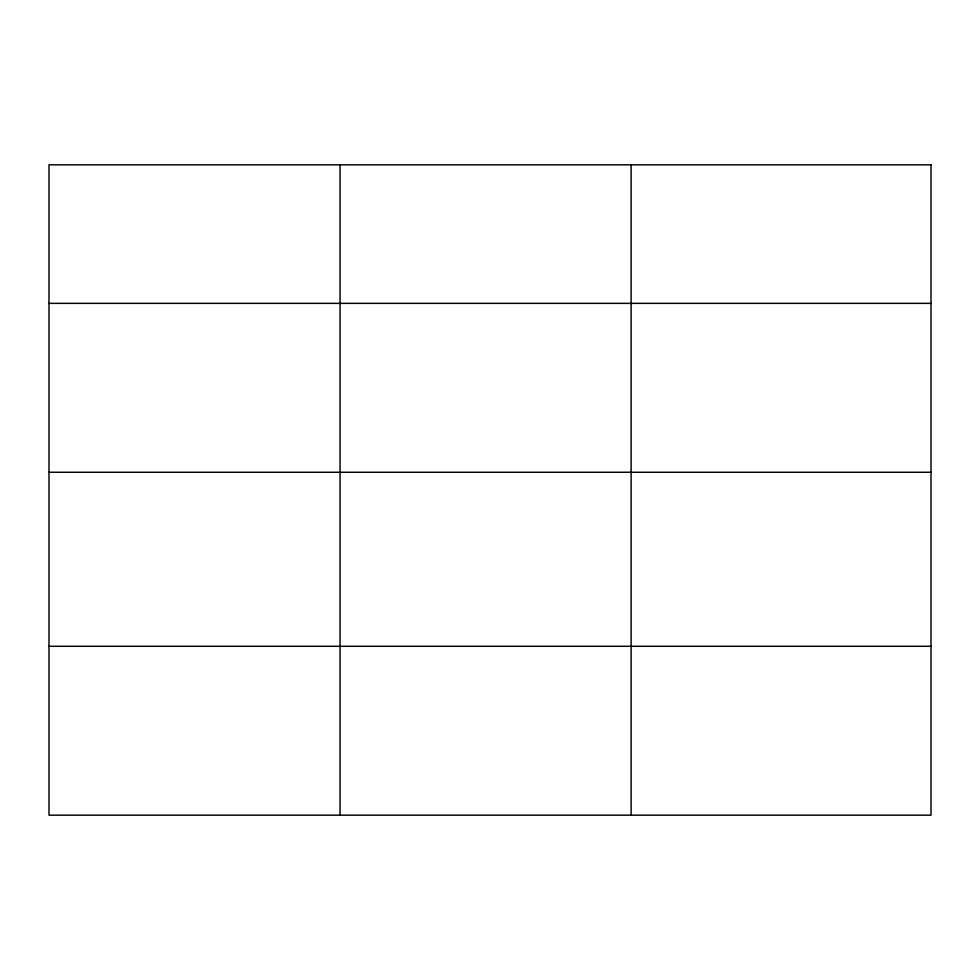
<?xml version="1.0" encoding="UTF-8"?>
<svg xmlns="http://www.w3.org/2000/svg" width="980" height="980" viewBox="0 0 980 980"><rect width="100%" height="100%" fill="white"/><g stroke="black" fill="none" stroke-linecap="round" stroke-linejoin="round"><path stroke-width="1.47" d="M49 303.359L931 303.359M49 472.262L931 472.262M49 646.286L931 646.286M631.12 164.824L631.12 815.176M340.06 164.824L340.06 815.176M931 164.824L49 164.824L49 815.176L931 815.176L931 164.824"/></g></svg>
